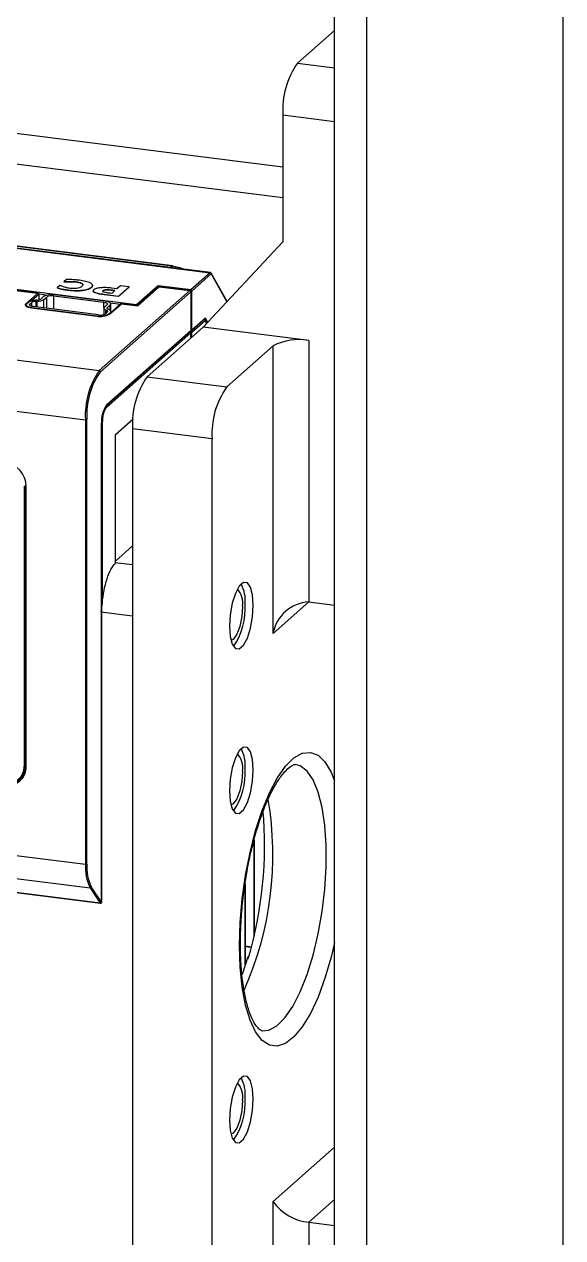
# Model space of a CAD drawing. Header units: inches. Extents: x -9.3 to 11.6, y -19 to 18.
# Drawn here: x 7.315 to 9.259, y -2.145 to 2.233 of the extents above; entities that cross this region are included whole.
import ezdxf

# ---------------------------------------------------------------- set-up
doc = ezdxf.new("R2010")
doc.units = ezdxf.units.IN
doc.header["$MEASUREMENT"] = 0

msp = doc.modelspace()

# ---------------------------------------------------------------- linework, layer by layer
at = {"color": 7, "linetype": 'Continuous', "lineweight": 25}
for p, q in [((8.435, -18.365), (8.435, 15.5761)), ((8.5519, -18.3798), (8.5519, 15.5613)), ((9.259, 4.8472), (9.259, -6.6915)), ((8.435, 2.2106), (8.3013, 2.0927)), ((8.3013, 2.0927), (8.435, 2.0759)), ((8.2482, 1.7169), (5.5934, 2.0514)), ((5.7721, 1.9195), (8.2482, 1.6075)), ((8.2482, 1.9045), (8.2482, 1.4482)), ((8.435, 1.881), (8.2482, 1.9045)), ((5.6339, 1.6328), (7.9861, 1.3364)), ((7.9866, 1.3366), (5.6355, 1.6328)), ((7.7199, 1.2204), (5.606, 1.4867)), ((8.2482, 1.4482), (7.961, 1.1393)), ((7.261, 1.4356), (7.8503, 1.3614)), ((7.8508, 1.3616), (7.2615, 1.4358)), ((7.8503, 1.3614), (7.8427, 1.3547)), ((7.9861, 1.3364), (7.9157, 1.2743)), ((7.9194, 1.2701), (7.9898, 1.3322)), ((8.0471, 1.2319), (7.9895, 1.3346)), ((7.9898, 1.3322), (8.0464, 1.2312)), ((5.2362, 1.2794), (7.5858, 0.9834)), ((7.3654, 1.2625), (7.2817, 1.2731)), ((7.2826, 1.2727), (7.3636, 1.2625)), ((7.4427, 1.2898), (7.4333, 1.2815)), ((7.4333, 1.2815), (7.4333, 1.2815)), ((7.4463, 1.2894), (7.4427, 1.2898)), ((7.449, 1.2772), (7.449, 1.2773)), ((7.4672, 1.3114), (7.4579, 1.3032)), ((7.4611, 1.3028), (7.4579, 1.3032)), ((7.4579, 1.3032), (7.4611, 1.3028)), ((7.4579, 1.3032), (7.4579, 1.3032)), ((7.4611, 1.3028), (7.4611, 1.3028)), ((7.4737, 1.2731), (7.4737, 1.2731)), ((7.4775, 1.3038), (7.4775, 1.3038)), ((7.5015, 1.3028), (7.5015, 1.3029)), ((7.5224, 1.2975), (7.5224, 1.2975)), ((7.5251, 1.2721), (7.5251, 1.2721)), ((7.5571, 1.2831), (7.5571, 1.2831)), ((7.9129, 1.2719), (7.5858, 0.9834)), ((7.5986, 1.2708), (7.5981, 1.2697)), ((7.5986, 1.2708), (7.5986, 1.2708)), ((7.6093, 1.2743), (7.6093, 1.2743)), ((7.6495, 1.2783), (7.6296, 1.2808)), ((7.6421, 1.2718), (7.6305, 1.2615)), ((7.6331, 1.2729), (7.6421, 1.2718)), ((7.6421, 1.2717), (7.6331, 1.2729)), ((7.6331, 1.2729), (7.6331, 1.2729)), ((7.6622, 1.2895), (7.6495, 1.2783)), ((7.6941, 1.2854), (7.6551, 1.251)), ((7.6551, 1.2511), (7.6941, 1.2854)), ((7.6941, 1.2854), (7.6622, 1.2895)), ((7.6941, 1.2854), (7.6941, 1.2854)), ((7.7979, 1.2892), (7.7199, 1.2204)), ((7.7998, 1.285), (7.7232, 1.2175)), ((7.7245, 1.217), (7.8024, 1.2858)), ((7.9157, 1.2743), (7.7979, 1.2892)), ((7.7979, 1.2892), (7.8, 1.2852)), ((7.8024, 1.2858), (7.9129, 1.2719)), ((7.9134, 1.2721), (7.8029, 1.286)), ((7.9194, 1.1291), (7.9194, 1.2701)), ((7.3636, 1.2625), (7.3204, 1.2244)), ((7.3312, 1.2302), (7.3241, 1.224)), ((7.3352, 1.2226), (7.3422, 1.2288)), ((7.3402, 1.2345), (7.3687, 1.2596)), ((7.3422, 1.2149), (7.3422, 1.2288)), ((7.3596, 1.2371), (7.3555, 1.2369)), ((7.3575, 1.233), (7.3615, 1.2332)), ((7.3575, 1.2128), (7.3575, 1.233)), ((7.3615, 1.2123), (7.3615, 1.2332)), ((7.3687, 1.2596), (7.3636, 1.2625)), ((7.3687, 1.2384), (7.3687, 1.2596)), ((7.3687, 1.2596), (7.3998, 1.2556)), ((7.3848, 1.25), (7.3749, 1.2412)), ((7.3859, 1.2398), (7.3959, 1.2486)), ((7.3859, 1.2092), (7.3859, 1.2398)), ((7.3959, 1.2079), (7.3959, 1.2486)), ((7.4212, 1.2524), (7.6023, 1.2296)), ((7.4212, 1.2047), (7.4212, 1.2524)), ((7.6065, 1.2333), (7.4254, 1.2561)), ((7.571, 1.2642), (7.571, 1.2643)), ((7.5895, 0.9792), (7.9166, 1.2677)), ((7.6023, 1.2106), (7.6023, 1.2296)), ((7.6027, 1.2576), (7.6027, 1.2577)), ((7.6027, 1.2577), (7.6551, 1.2511)), ((7.6551, 1.251), (7.6027, 1.2576)), ((7.6247, 1.2273), (7.6617, 1.2226)), ((7.6305, 1.2615), (7.625, 1.2622)), ((7.6551, 1.251), (7.6551, 1.2511)), ((7.9166, 1.2677), (7.9166, 1.1266)), ((7.9169, 1.1271), (7.9169, 1.2681)), ((7.3221, 1.2203), (7.3221, 1.2166)), ((7.3352, 1.218), (7.3352, 1.2226)), ((7.341, 1.2092), (7.5767, 1.1795)), ((7.5772, 1.1797), (7.3415, 1.2094)), ((7.3424, 1.2105), (7.5781, 1.1808)), ((7.3424, 1.2093), (7.3424, 1.2105)), ((7.5823, 1.1844), (7.3466, 1.2141)), ((7.6018, 1.2087), (7.6018, 1.1855)), ((7.6138, 1.2212), (7.6039, 1.2124)), ((7.6147, 1.1945), (7.6077, 1.1883)), ((7.6089, 1.202), (7.6116, 1.201)), ((7.6089, 1.1894), (7.6089, 1.202)), ((7.6116, 1.201), (7.6116, 1.1917)), ((7.6149, 1.211), (7.6248, 1.2198)), ((7.6149, 1.2064), (7.6149, 1.211)), ((7.6207, 1.2035), (7.6181, 1.2045)), ((7.6187, 1.1869), (7.6258, 1.1931)), ((7.6187, 1.184), (7.6187, 1.1869)), ((7.6639, 1.2246), (7.6198, 1.1856)), ((7.6224, 1.1864), (7.6656, 1.2245)), ((7.6248, 1.2013), (7.6248, 1.2198)), ((7.6258, 1.1909), (7.6258, 1.1931)), ((7.6269, 1.1994), (7.6269, 1.2235)), ((7.6278, 1.1927), (7.6278, 1.1968)), ((7.6639, 1.2246), (7.6656, 1.2245)), ((7.7237, 1.2174), (7.6648, 1.2248)), ((7.6656, 1.2245), (7.7245, 1.217)), ((7.7237, 1.2174), (7.7245, 1.217)), ((7.5781, 1.1794), (7.5781, 1.1808)), ((7.961, 1.1393), (7.7586, 0.9608)), ((7.9183, 1.1266), (7.9672, 1.1697)), ((7.9687, 1.1726), (7.9194, 1.1291)), ((7.9194, 1.1217), (7.9675, 1.1641)), ((8.3418, 1.0914), (7.961, 1.1393)), ((7.9687, 1.1726), (7.9672, 1.1697)), ((7.9744, 1.1538), (7.9673, 1.1665)), ((7.9675, 1.1641), (7.9737, 1.153)), ((7.9774, 1.157), (7.9687, 1.1726)), ((5.1861, 1.1016), (7.5357, 0.8056)), ((7.6107, 0.8553), (7.9155, 1.1241)), ((7.9166, 1.1266), (7.6118, 0.8578)), ((7.6118, 0.8504), (7.9166, 1.1192)), ((7.9166, 1.1002), (7.9166, 1.1192)), ((7.9194, 1.1026), (7.9194, 1.1217)), ((8.2129, 1.072), (8.0459, 0.9247)), ((8.2129, 0.0349), (8.2129, 1.072)), ((8.3418, 1.0914), (8.3418, 0.1485)), ((7.7586, 0.9608), (8.0459, 0.9247)), ((7.5357, 0.8056), (7.5357, -0.7978)), ((7.5408, -0.797), (7.5408, 0.8063)), ((7.5937, 0.7936), (7.5937, -0.9352)), ((7.5939, -0.9348), (7.5939, 0.794)), ((7.5965, 0.796), (7.5965, 0.1443)), ((7.6438, 0.7524), (7.7082, 0.8092)), ((7.644, 0.7511), (7.707, 0.8066)), ((7.6438, 0.2884), (7.6438, 0.7524)), ((7.644, 0.2886), (7.644, 0.7531)), ((7.9928, 0.7365), (7.7056, 0.7727)), ((7.7056, 0.7727), (7.7056, -3.0684)), ((7.9928, -3.1046), (7.9928, 0.7365)), ((7.3147, 0.5661), (7.3147, -0.4435)), ((7.3196, 0.5664), (7.3196, -0.4432)), ((7.3221, -0.4444), (7.3221, 0.5652)), ((7.644, 0.2961), (7.7056, 0.3503)), ((7.7056, 0.282), (7.6415, 0.2901)), ((7.5965, 0.1443), (7.5914, 0.1123)), ((8.3418, 0.1485), (8.2129, 0.0349)), ((8.3418, 0.1485), (8.435, 0.1368)), ((7.5914, 0.1123), (7.7056, 0.0979)), ((6.4014, -0.6549), (7.5357, -0.7978)), ((6.418, -0.7396), (7.5523, -0.8825)), ((8.1449, -0.7097), (8.1449, -1.0568)), ((8.1451, -1.0557), (8.1451, -0.7088)), ((7.5891, -0.9383), (6.4548, -0.7954)), ((6.4552, -0.7958), (7.5895, -0.9387)), ((8.1122, -0.8682), (8.1122, -1.1621)), ((8.1125, -1.1613), (8.1125, -0.8666)), ((7.5523, -0.8825), (7.5891, -0.9383)), ((7.5937, -0.9352), (7.5569, -0.8794)), ((8.1353, -1.0968), (8.1125, -1.0939)), ((8.1125, -1.0941), (8.1352, -1.097)), ((8.1221, -1.1321), (8.101, -1.1962)), ((8.2129, -2.0148), (8.435, -1.819)), ((8.435, -2.0075), (8.3418, -2.0897)), ((8.2129, -3.0519), (8.2129, -2.0148)), ((8.3418, -2.0897), (8.3418, -3.0325)), ((8.3418, -2.0897), (8.435, -2.1014))]:
    msp.add_line(p, q, dxfattribs=at)
at = {"color": 7, "linetype": 'Continuous', "lineweight": 25, "flags": 128}
for points in [[(7.8508, 1.3616), (7.8505, 1.3615), (7.8503, 1.3614)], [(7.8503, 1.3614), (7.8761, 1.3555), (7.8943, 1.3482)], [(7.8029, 1.286), (7.8027, 1.2859), (7.8024, 1.2858)], [(7.9129, 1.2719), (7.9132, 1.272), (7.9134, 1.2721)], [(7.6023, 1.2296), (7.6058, 1.229), (7.6089, 1.2283), (7.6114, 1.2273), (7.6133, 1.2262), (7.6146, 1.225), (7.6151, 1.2237), (7.6148, 1.2224), (7.6138, 1.2212)], [(7.6248, 1.2198), (7.6265, 1.2218), (7.6269, 1.2238), (7.6261, 1.2258), (7.6241, 1.2278), (7.621, 1.2296), (7.6169, 1.2311), (7.6121, 1.2324), (7.6065, 1.2333)], [(7.9169, 1.2681), (7.9168, 1.2679), (7.9166, 1.2677)], [(7.3204, 1.2244), (7.3186, 1.2222), (7.3182, 1.2199), (7.3191, 1.2176), (7.3213, 1.2154), (7.3247, 1.2134), (7.3293, 1.2117), (7.3348, 1.2103), (7.341, 1.2092)], [(7.3241, 1.224), (7.3225, 1.222), (7.3221, 1.2199), (7.3229, 1.2179), (7.3249, 1.216), (7.3279, 1.2142), (7.332, 1.2126), (7.3369, 1.2114), (7.3424, 1.2105)], [(7.3466, 1.2141), (7.3432, 1.2147), (7.3401, 1.2155), (7.3376, 1.2165), (7.3356, 1.2176), (7.3344, 1.2188), (7.3339, 1.2201), (7.3342, 1.2214), (7.3352, 1.2226)], [(7.3415, 1.2094), (7.3413, 1.2094), (7.341, 1.2092)], [(7.6039, 1.2124), (7.6027, 1.2111), (7.602, 1.2097), (7.6018, 1.2083), (7.6022, 1.207), (7.6032, 1.2056), (7.6046, 1.2044), (7.6065, 1.2031), (7.6089, 1.202)], [(7.6116, 1.201), (7.6131, 1.2003), (7.6143, 1.1995), (7.6152, 1.1987), (7.6158, 1.1979), (7.616, 1.197), (7.6159, 1.1962), (7.6155, 1.1953), (7.6147, 1.1945)], [(7.6181, 1.2045), (7.6166, 1.2052), (7.6154, 1.206), (7.6145, 1.2068), (7.6139, 1.2076), (7.6136, 1.2085), (7.6137, 1.2093), (7.6142, 1.2102), (7.6149, 1.211)], [(7.6258, 1.1931), (7.627, 1.1944), (7.6277, 1.1958), (7.6278, 1.1971), (7.6274, 1.1985), (7.6265, 1.1998), (7.625, 1.2011), (7.6231, 1.2023), (7.6207, 1.2035)], [(7.5772, 1.1797), (7.577, 1.1797), (7.5767, 1.1795)], [(7.9166, 1.1266), (7.9168, 1.1269), (7.9169, 1.1271)], [(7.5939, 0.794), (7.5939, 0.7938), (7.5937, 0.7936)], [(7.3198, 0.5669), (7.3196, 0.5667), (7.3196, 0.5664)], [(8.1418, 0.1369), (8.1392, 0.174), (8.1317, 0.202), (8.1202, 0.2176), (8.1061, 0.2188), (8.0911, 0.2056), (8.077, 0.1795), (8.0656, 0.1437), (8.0581, 0.1025), (8.0555, 0.0608), (8.0581, 0.0238), (8.0656, -0.0042), (8.077, -0.0198), (8.0911, -0.021), (8.1061, -0.0078), (8.1202, 0.0183), (8.1317, 0.0541), (8.1392, 0.0953), (8.1418, 0.1369)], [(8.1026, 0.1321), (8.1, 0.0957), (8.0928, 0.0604), (8.0819, 0.0316), (8.0691, 0.0135), (8.0611, 0.009)], [(8.1418, -0.4569), (8.1392, -0.4199), (8.1317, -0.3919), (8.1202, -0.3763), (8.1061, -0.3751), (8.0911, -0.3883), (8.077, -0.4144), (8.0656, -0.4502), (8.0581, -0.4914), (8.0555, -0.5331), (8.0581, -0.5701), (8.0656, -0.5981), (8.077, -0.6137), (8.0911, -0.6149), (8.1061, -0.6017), (8.1202, -0.5756), (8.1317, -0.5398), (8.1392, -0.4986), (8.1418, -0.4569)], [(8.0921, -1.091), (8.0945, -1.008), (8.1018, -0.9229), (8.1137, -0.8378), (8.1299, -0.755), (8.1501, -0.6765), (8.1737, -0.6045), (8.2, -0.5407), (8.2284, -0.4869), (8.2582, -0.4444), (8.2886, -0.4144), (8.3187, -0.3975), (8.3479, -0.3943), (8.3754, -0.4049), (8.4004, -0.4289), (8.4223, -0.4657), (8.435, -0.4969)], [(8.1026, -0.4618), (8.1, -0.4982), (8.0928, -0.5334), (8.0819, -0.5623), (8.0691, -0.5804), (8.0611, -0.5849)], [(8.1745, -1.399), (8.1981, -1.3966), (8.2269, -1.381), (8.2559, -1.3522), (8.2843, -1.3108), (8.3113, -1.2582), (8.336, -1.1958), (8.3578, -1.1254), (8.376, -1.049), (8.3902, -0.9689), (8.3999, -0.8874), (8.4048, -0.8068), (8.4048, -0.7293), (8.3999, -0.6573), (8.3902, -0.5928), (8.376, -0.5377), (8.3578, -0.4936), (8.336, -0.4616), (8.3113, -0.4428), (8.2937, -0.4379)], [(7.5895, -0.9387), (7.5894, -0.9386), (7.5891, -0.9383)], [(7.5937, -0.9352), (7.5939, -0.935), (7.5939, -0.9348)], [(8.435, -1.0802), (8.4223, -1.1337), (8.4004, -1.2092), (8.3754, -1.2773), (8.3479, -1.3363), (8.3187, -1.3846), (8.2886, -1.421), (8.2582, -1.4445), (8.2284, -1.4545), (8.2, -1.4509), (8.1737, -1.4335), (8.1501, -1.403), (8.1299, -1.3601), (8.1137, -1.306), (8.1018, -1.2419), (8.0945, -1.1696), (8.0921, -1.091)], [(8.1418, -1.6447), (8.1392, -1.6077), (8.1317, -1.5797), (8.1202, -1.5641), (8.1061, -1.5629), (8.0911, -1.5761), (8.077, -1.6022), (8.0656, -1.638), (8.0581, -1.6792), (8.0555, -1.7208), (8.0581, -1.7579), (8.0656, -1.7859), (8.077, -1.8015), (8.0911, -1.8027), (8.1061, -1.7895), (8.1202, -1.7634), (8.1317, -1.7276), (8.1392, -1.6864), (8.1418, -1.6447)], [(8.1026, -1.6496), (8.1, -1.686), (8.0928, -1.7212), (8.0819, -1.7501), (8.0691, -1.7682), (8.0611, -1.7726)]]:
    msp.add_lwpolyline(points, dxfattribs=at)
at = {"color": 7, "linetype": 'Continuous', "lineweight": 25}
for centre, radius, start, end in [((8.543, 1.923), 0.2953, 144.9309, 183.5931), ((7.9866, 1.336), 0.000631, 86.7544, 136.332), ((7.9855, 1.3322), 0.0043, 1.0587, 81.7605), ((7.9861, 1.3327), 0.00394, 29.262, 82.8192), ((7.9868, 1.3331), 0.00311, 343.233, 28.6286), ((7.8024, 1.2821), 0.00394, 82.8192, 131.4096), ((7.802, 1.2825), 0.00328, 81.8416, 130.6612), ((7.9123, 1.2676), 0.0043, 1.0587, 81.7605), ((7.9129, 1.2681), 0.00394, 0, 82.8192), ((7.9196, 1.2711), 0.00508, 140.0666, 172.3941), ((7.9151, 1.2701), 0.0043, 1.0587, 81.7605), ((7.9166, 1.2747), 0.00534, 271.2167, 301.961), ((7.3547, 1.1921), 0.0448, 88.879, 121.6372), ((7.3569, 1.205), 0.028, 88.879, 121.6372), ((7.3602, 1.2651), 0.028, 268.879, 301.6372), ((7.3624, 1.278), 0.0448, 268.879, 301.6372), ((7.4138, 1.1952), 0.062, 79.2261, 117.8883), ((7.414, 1.2144), 0.0388, 79.2261, 117.8883), ((7.3198, 1.2203), 0.00424, 39.3799, 81.9682), ((7.5898, 1.2481), 0.0698, 259.2261, 297.8883), ((7.5897, 1.2417), 0.062, 259.2261, 297.8883), ((7.5896, 1.2225), 0.0388, 259.2261, 297.8883), ((7.6219, 1.1832), 0.00328, 81.8416, 130.6612), ((7.7237, 1.2172), 0.00494, 139.8885, 171.0296), ((7.7193, 1.2161), 0.00433, 19.4226, 81.5455), ((7.9632, 1.164), 0.00433, 1.2737, 63.3966), ((7.9638, 1.1646), 0.00394, 29.262, 65.8794), ((7.9645, 1.165), 0.00311, 343.233, 28.6286), ((7.9129, 1.1271), 0.00394, 311.4096, 360), ((7.9133, 1.1266), 0.00328, 312.158, 0.9777), ((7.9163, 1.1267), 0.00591, 268.734, 300.8916), ((7.9157, 1.1296), 0.00394, 283.2841, 311.4096), ((7.9151, 1.1216), 0.00431, 1.0837, 69.6984), ((7.9167, 1.1332), 0.00494, 271.7896, 302.9308), ((7.9161, 1.129), 0.00328, 312.158, 0.9777), ((8.305, 0.8979), 0.1969, 79.2261, 117.8883), ((7.8142, 0.823), 0.279, 144.9309, 183.5931), ((7.8115, 0.8233), 0.2713, 144.9309, 183.5931), ((7.5852, 0.9791), 0.0043, 1.0587, 81.7605), ((8.0003, 0.7912), 0.2953, 144.9309, 183.5931), ((8.2876, 0.755), 0.2953, 144.9309, 183.5931), ((7.6942, 0.7999), 0.1008, 144.9309, 183.5931), ((7.6085, 0.8577), 0.00328, 312.158, 0.9777), ((7.5372, 0.8132), 0.00775, 259.2261, 297.8883), ((7.2318, 0.5635), 0.0903, 1.0587, 81.7605), ((7.3162, 0.5738), 0.00775, 259.2261, 297.8883), ((7.3218, 0.5679), 0.00273, 213.1441, 275.3565), ((8.0294, 0.1454), 0.0743, 349.6871, 42.1545), ((7.9795, 0.1525), 0.1333, 354.8858, 27.2045), ((7.877, 0.1241), 0.2359, 324.7673, 4.0308), ((8.3493, 0.0101), 0.1387, 93.1219, 169.6973), ((7.9795, -0.4414), 0.1333, 354.8858, 27.2045), ((8.0294, -0.4485), 0.0743, 349.6871, 42.1545), ((7.2539, -0.445), 0.0609, 261.3986, 1.4206), ((7.2548, -0.4461), 0.0673, 261.3986, 1.4206), ((7.2557, -0.4443), 0.0641, 261.3986, 1.4206), ((7.3162, -0.4351), 0.00845, 260.2004, 293.5789), ((7.3218, -0.4417), 0.00273, 213.1441, 275.3565), ((7.877, -0.4698), 0.2359, 324.7673, 4.0308), ((7.0083, -0.7641), 1.204, 336.0843, 9.58), ((6.7204, -0.7294), 1.4619, 343.7236, 5.0574), ((7.7039, -0.8088), 0.1686, 176.2472, 205.9084), ((7.5372, -0.7902), 0.00775, 259.2261, 297.8883), ((7.7043, -0.8078), 0.1639, 176.2472, 205.9084), ((7.5527, -0.8782), 0.00431, 263.8187, 344.2428), ((7.5895, -0.9341), 0.00431, 263.8187, 344.2428), ((7.59, -0.9348), 0.00394, 262.8192, 0), ((7.9795, -1.6291), 0.1333, 354.8858, 27.2045), ((8.0294, -1.6363), 0.0743, 349.6871, 42.1545), ((7.877, -1.6576), 0.2359, 324.7673, 4.0308), ((8.3626, -1.9054), 0.1855, 216.1466, 263.5425)]:
    msp.add_arc(centre, radius, start, end, dxfattribs=at)
for points, knots in [([(7.449, 1.2772), (7.4457, 1.278), (7.4402, 1.2794), (7.4352, 1.2809), (7.4333, 1.2815)], [0, 0, 0, 0, 0.614765, 1, 1, 1, 1]), ([(7.4333, 1.2815), (7.4358, 1.2807), (7.4408, 1.2792), (7.4463, 1.2779), (7.449, 1.2773)], [0, 0, 0, 0, 0.507014, 1, 1, 1, 1]), ([(7.457, 1.2848), (7.4547, 1.2857), (7.4508, 1.2872), (7.4476, 1.2888), (7.4463, 1.2894)], [0, 0, 0, 0, 0.624206, 1, 1, 1, 1]), ([(7.449, 1.2773), (7.4531, 1.2764), (7.461, 1.2748), (7.4695, 1.2737), (7.4737, 1.2731)], [0, 0, 0, 0, 0.513111, 1, 1, 1, 1]), ([(7.4737, 1.2731), (7.4685, 1.2738), (7.46, 1.275), (7.4521, 1.2766), (7.449, 1.2772)], [0, 0, 0, 0, 0.604245, 1, 1, 1, 1]), ([(7.4763, 1.2804), (7.4721, 1.2811), (7.465, 1.2822), (7.4594, 1.2841), (7.457, 1.2848)], [0, 0, 0, 0, 0.580907, 1, 1, 1, 1]), ([(7.4775, 1.3038), (7.4741, 1.3037), (7.4686, 1.3034), (7.4632, 1.3029), (7.4611, 1.3028)], [0, 0, 0, 0, 0.615109, 1, 1, 1, 1]), ([(7.4611, 1.3028), (7.4639, 1.303), (7.4693, 1.3035), (7.4748, 1.3037), (7.4775, 1.3038)], [0, 0, 0, 0, 0.511812, 1, 1, 1, 1]), ([(7.4872, 1.3112), (7.4835, 1.3112), (7.4768, 1.3114), (7.4702, 1.3114), (7.4672, 1.3114)], [0, 0, 0, 0, 0.553904, 1, 1, 1, 1]), ([(7.5251, 1.2721), (7.516, 1.2715), (7.4985, 1.2704), (7.4817, 1.2722), (7.4737, 1.2731)], [0, 0, 0, 0, 0.5236304, 1, 1, 1, 1]), ([(7.4737, 1.2731), (7.4839, 1.2721), (7.5009, 1.2704), (7.5181, 1.2716), (7.5251, 1.2721)], [0, 0, 0, 0, 0.596764, 1, 1, 1, 1]), ([(7.5031, 1.2799), (7.4981, 1.2796), (7.489, 1.2791), (7.4802, 1.28), (7.4763, 1.2804)], [0, 0, 0, 0, 0.5526514, 1, 1, 1, 1]), ([(7.5015, 1.3028), (7.4971, 1.3033), (7.4892, 1.3041), (7.481, 1.3039), (7.4775, 1.3038)], [0, 0, 0, 0, 0.569215, 1, 1, 1, 1]), ([(7.4775, 1.3038), (7.4821, 1.3039), (7.4902, 1.304), (7.498, 1.3032), (7.5015, 1.3029)], [0, 0, 0, 0, 0.552889, 1, 1, 1, 1]), ([(7.5143, 1.3089), (7.5089, 1.3095), (7.5001, 1.3105), (7.4908, 1.311), (7.4872, 1.3112)], [0, 0, 0, 0, 0.608302, 1, 1, 1, 1]), ([(7.5015, 1.3029), (7.5061, 1.3022), (7.5144, 1.3009), (7.52, 1.2986), (7.5224, 1.2975)], [0, 0, 0, 0, 0.558503, 1, 1, 1, 1]), ([(7.5224, 1.2975), (7.5192, 1.2988), (7.5134, 1.3011), (7.5051, 1.3023), (7.5015, 1.3028)], [0, 0, 0, 0, 0.563366, 1, 1, 1, 1]), ([(7.524, 1.2873), (7.5226, 1.2863), (7.5201, 1.2843), (7.5133, 1.2816), (7.5069, 1.2805), (7.5031, 1.2799)], [0, 0, 0, 0, 0.3260583, 0.6090792, 1, 1, 1, 1]), ([(7.5547, 1.2986), (7.5489, 1.301), (7.5378, 1.3055), (7.5218, 1.3078), (7.5143, 1.3089)], [0, 0, 0, 0, 0.527362, 1, 1, 1, 1]), ([(7.5266, 1.2927), (7.5266, 1.293), (7.5267, 1.2947), (7.5244, 1.2963), (7.5224, 1.2975)], [0, 0, 0, 0, 0.191566, 1, 1, 1, 1]), ([(7.5224, 1.2975), (7.5236, 1.2968), (7.526, 1.2952), (7.5278, 1.2916), (7.5255, 1.289), (7.524, 1.2873)], [0, 0, 0, 0, 0.239135, 0.502815, 1, 1, 1, 1]), ([(7.5571, 1.2831), (7.5552, 1.2816), (7.5515, 1.2789), (7.5412, 1.2748), (7.5312, 1.2731), (7.5251, 1.2721)], [0, 0, 0, 0, 0.296514, 0.574681, 1, 1, 1, 1]), ([(7.5251, 1.2721), (7.5329, 1.2735), (7.5472, 1.276), (7.554, 1.2809), (7.5571, 1.2831)], [0, 0, 0, 0, 0.542878, 1, 1, 1, 1]), ([(7.5571, 1.2831), (7.5586, 1.2847), (7.5615, 1.2877), (7.5619, 1.2931), (7.5574, 1.2966), (7.5547, 1.2986)], [0, 0, 0, 0, 0.30667, 0.585694, 1, 1, 1, 1]), ([(7.561, 1.2914), (7.5612, 1.291), (7.5625, 1.2883), (7.5597, 1.2855), (7.5571, 1.2831)], [0, 0, 0, 0, 0.112093, 1, 1, 1, 1]), ([(7.5654, 1.2748), (7.5644, 1.2737), (7.5626, 1.2717), (7.5636, 1.2678), (7.5682, 1.2656), (7.571, 1.2643)], [0, 0, 0, 0, 0.295248, 0.564821, 1, 1, 1, 1]), ([(7.571, 1.2642), (7.5691, 1.2651), (7.5655, 1.2667), (7.5632, 1.2689), (7.5633, 1.27), (7.5633, 1.2701)], [0, 0, 0, 0, 0.48915, 0.950407, 1, 1, 1, 1]), ([(7.5859, 1.2816), (7.5809, 1.2807), (7.5718, 1.2791), (7.5674, 1.2761), (7.5654, 1.2748)], [0, 0, 0, 0, 0.56209, 1, 1, 1, 1]), ([(7.6296, 1.2808), (7.625, 1.2813), (7.6165, 1.2823), (7.6015, 1.2828), (7.5917, 1.2821), (7.5859, 1.2816)], [0, 0, 0, 0, 0.329281, 0.602066, 1, 1, 1, 1]), ([(7.6035, 1.2657), (7.6024, 1.266), (7.6001, 1.2668), (7.5982, 1.2682), (7.5975, 1.2696), (7.5983, 1.2704), (7.5986, 1.2708)], [0, 0, 0, 0, 0.27085, 0.553997, 0.773078, 1, 1, 1, 1]), ([(7.5986, 1.2708), (7.5993, 1.2713), (7.6004, 1.2722), (7.6031, 1.2733), (7.6061, 1.274), (7.6082, 1.2742), (7.6093, 1.2743)], [0, 0, 0, 0, 0.3083651, 0.574574, 0.7796897, 1, 1, 1, 1]), ([(7.6093, 1.2743), (7.6079, 1.2742), (7.6052, 1.2738), (7.6012, 1.2727), (7.5996, 1.2715), (7.5986, 1.2708)], [0, 0, 0, 0, 0.277495, 0.536196, 1, 1, 1, 1]), ([(7.6093, 1.2743), (7.6111, 1.2744), (7.6149, 1.2746), (7.623, 1.2741), (7.629, 1.2734), (7.6331, 1.2729)], [0, 0, 0, 0, 0.219401, 0.469883, 1, 1, 1, 1]), ([(7.6331, 1.2729), (7.6281, 1.2736), (7.6204, 1.2746), (7.6122, 1.2744), (7.6093, 1.2743)], [0, 0, 0, 0, 0.643263, 1, 1, 1, 1]), ([(7.571, 1.2643), (7.5755, 1.2629), (7.5848, 1.26), (7.5967, 1.2585), (7.6027, 1.2577)], [0, 0, 0, 0, 0.490148, 1, 1, 1, 1]), ([(7.6027, 1.2576), (7.5953, 1.2586), (7.5835, 1.2602), (7.5744, 1.2631), (7.571, 1.2642)], [0, 0, 0, 0, 0.622668, 1, 1, 1, 1]), ([(7.625, 1.2622), (7.6204, 1.2627), (7.6127, 1.2636), (7.6061, 1.2651), (7.6035, 1.2657)], [0, 0, 0, 0, 0.610436, 1, 1, 1, 1]), ([(7.3415, 1.2094), (7.3385, 1.2099), (7.332, 1.211), (7.3251, 1.2135), (7.322, 1.2163), (7.3221, 1.2164), (7.3221, 1.2165)], [0, 0, 0, 0, 0.250441, 0.547346, 0.785862, 1, 1, 1, 1]), ([(7.6438, 0.7524), (7.6439, 0.752), (7.6441, 0.7514), (7.6438, 0.7508), (7.6433, 0.7505), (7.6428, 0.7504), (7.6422, 0.7503), (7.6417, 0.7504), (7.6415, 0.7504)], [0, 0, 0, 0, 0.329716, 0.553572, 0.680181, 0.795134, 0.900749, 1, 1, 1, 1]), ([(8.1141, -0.8566), (8.1163, -0.8419), (8.1225, -0.8011), (8.1368, -0.737), (8.1559, -0.6666), (8.1778, -0.603), (8.2014, -0.548), (8.2257, -0.5031), (8.2494, -0.4696), (8.2705, -0.4482), (8.2865, -0.4389), (8.2922, -0.4376), (8.2941, -0.4382), (8.2946, -0.4383)], [0, 0, 0, 0, 0.059735, 0.164782, 0.269505, 0.373662, 0.476915, 0.578788, 0.678637, 0.775824, 0.870635, 0.966083, 1, 1, 1, 1]), ([(8.0953, -1.0851), (8.0954, -1.072), (8.0957, -1.0341), (8.0997, -0.9688), (8.106, -0.9048), (8.1122, -0.8678), (8.1141, -0.8566)], [0, 0, 0, 0, 0.177281, 0.514975, 0.853587, 1, 1, 1, 1]), ([(8.1739, -1.3987), (8.1732, -1.3987), (8.1711, -1.3987), (8.1652, -1.3956), (8.1524, -1.3824), (8.1377, -1.3574), (8.1235, -1.3205), (8.1113, -1.2732), (8.1021, -1.2161), (8.0963, -1.1529), (8.0956, -1.1071), (8.0953, -1.0851)], [0, 0, 0, 0, 0.059974, 0.173906, 0.283638, 0.400041, 0.516854, 0.636693, 0.759481, 0.884424, 1, 1, 1, 1])]:
    msp.add_open_spline(points, degree=3, knots=knots, dxfattribs=at)
for points in [[(7.9129, 1.1234), (7.9131, 1.1235), (7.9135, 1.1237), (7.9139, 1.1232), (7.9142, 1.1223), (7.9143, 1.1214), (7.9143, 1.1209)], [(7.9166, 1.1192), (7.9165, 1.1197), (7.9164, 1.1207), (7.9156, 1.122), (7.9144, 1.123), (7.9134, 1.1233), (7.9129, 1.1234)], [(7.9143, 1.1209), (7.9148, 1.1208), (7.9157, 1.1207), (7.9166, 1.1202), (7.917, 1.1197), (7.9167, 1.1194), (7.9166, 1.1192)], [(7.6118, 0.8504), (7.6098, 0.848), (7.6057, 0.8432), (7.6007, 0.8293), (7.5971, 0.8127), (7.5967, 0.8016), (7.5965, 0.796)], [(7.6081, 0.8545), (7.6086, 0.8544), (7.6095, 0.8542), (7.6107, 0.8532), (7.6116, 0.8518), (7.6117, 0.8509), (7.6118, 0.8504)], [(7.5965, 0.1443), (7.5982, 0.1597), (7.6018, 0.1906), (7.6131, 0.2332), (7.6274, 0.2686), (7.6383, 0.2818), (7.6438, 0.2884)], [(7.6415, 0.2901), (7.642, 0.29), (7.6429, 0.2899), (7.6438, 0.2894), (7.6442, 0.2889), (7.6439, 0.2885), (7.6438, 0.2884)]]:
    msp.add_open_spline(points, degree=3, dxfattribs=at)

doc.saveas('drawing.dxf')
